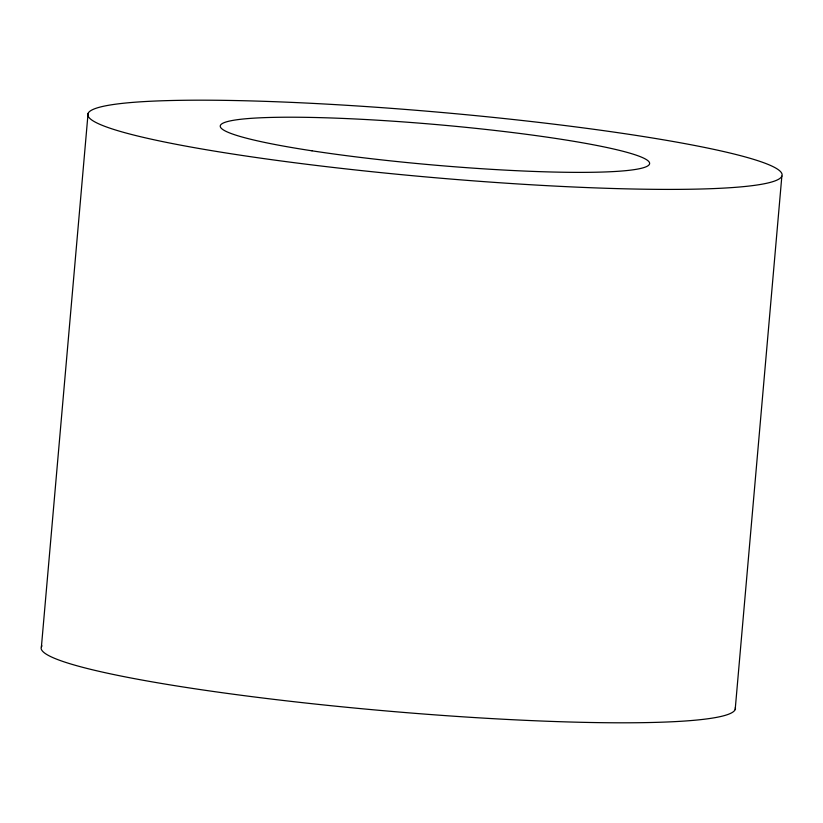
<?xml version="1.0" encoding="UTF-8"?>
<svg xmlns="http://www.w3.org/2000/svg" width="823" height="823" viewBox="0 0 823 823"><rect width="100%" height="100%" fill="white"/><g stroke="black" fill="none" stroke-linecap="round" stroke-linejoin="round"><path stroke-width="1.23" d="M41.407 646.868L88.071 113.451M735.186 709.549L781.85 176.132A348.458 32.797 5 0 0 273.02 101.63A348.458 32.797 5 0 0 250.017 156.617A348.458 32.797 5 0 0 781.85 176.132M735.34 707.513A348.458 32.797 5 0 1 380.36 710.424A348.458 32.797 5 0 1 41.983 645.89M311.979 150.815A215.472 20.277 5 0 0 648.812 165.094A215.472 20.277 5 0 0 344.086 118.471A215.472 20.277 5 0 0 311.979 150.815"/></g></svg>
